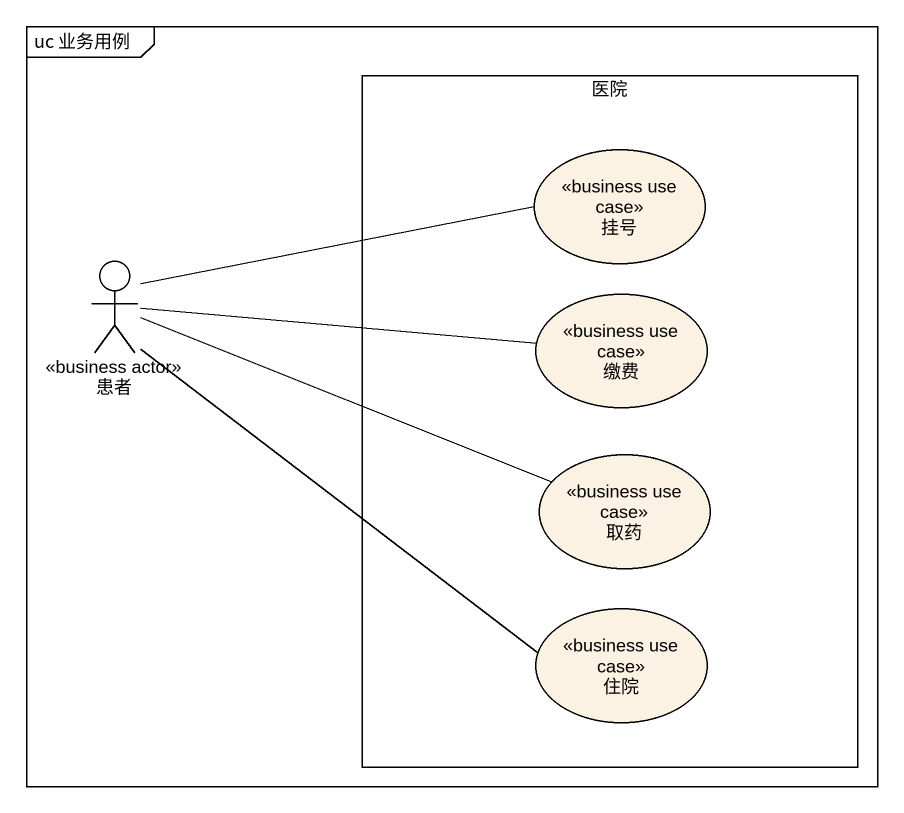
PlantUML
@startuml
mainframe uc 业务用例
rectangle 医院 {
  usecase 挂号 <<business use case>>
  usecase 缴费 <<business use case>>
  usecase 取药 <<business use case>>
  usecase 住院 <<business use case>>
}
actor 患者 <<business actor>>
患者 -right- 挂号
患者 -right- 缴费
患者 -right- 取药
患者 -- 住院
@enduml
